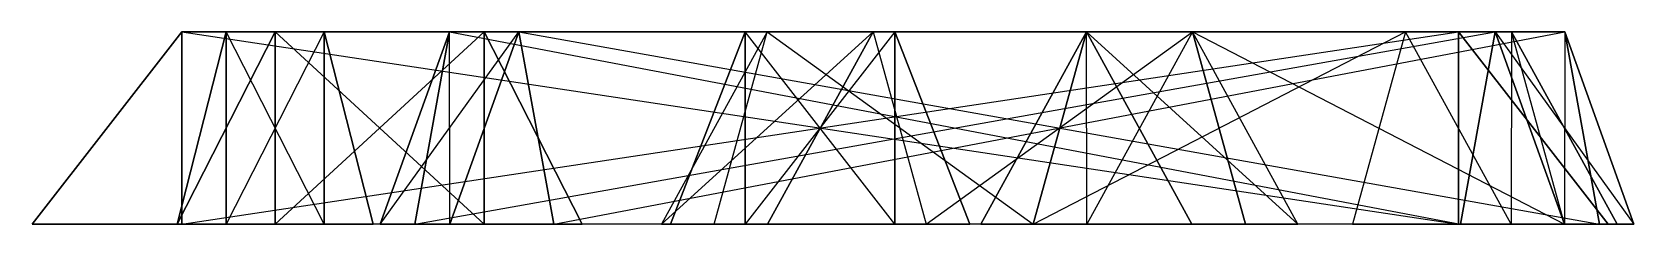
# Model space of a CAD drawing. Extents: x -3500 to 3500, y -22 to 22.
# Drawn here: x -1015.73 to -996.06, y 19.69 to 22.05 of the extents above; entities that cross this region are included whole.
import ezdxf

# ---------------------------------------------------------------- set-up
doc = ezdxf.new("R2010")
doc.units = 0
doc.layers.add('UB3D', color=1, linetype='CONTINUOUS')

msp = doc.modelspace()

# ---------------------------------------------------------------- linework, layer by layer
at = {"layer": 'UB3D', "color": 2}
for points in [[(-1015.730512, 19.685039, 1317.506575), (-1013.893268, 22.047244, 1317.506575), (-1013.893268, 19.685039, 1316.587953)], [(-1015.730512, 19.685039, 1319.343819), (-1013.893268, 19.685039, 1320.262441), (-1013.893268, 22.047244, 1319.343819)], [(-1015.730512, 19.685039, 1317.506575), (-1015.730512, 19.685039, 1319.343819), (-1013.893268, 22.047244, 1317.506575)], [(-1015.730512, 19.685039, 1319.343819), (-1013.893268, 22.047244, 1317.506575), (-1013.893268, 22.047244, 1319.343819)], [(-1013.348465, 19.685039, -1525.917638), (-1013.348465, 22.047244, -1527.121535), (-1013.950433, 19.685039, -1527.121535)], [(-1013.348465, 22.047244, -1527.121535), (-1013.950433, 19.685039, -1527.121535), (-1013.348465, 22.047244, -1552.920079)], [(-1013.950433, 19.685039, -1527.121535), (-1013.348465, 22.047244, -1552.920079), (-1013.950433, 19.685039, -1552.920079)], [(-1013.348465, 22.047244, -1552.920079), (-1013.950433, 19.685039, -1552.920079), (-1013.348465, 19.685039, -1554.123976)], [(-1013.950433, 19.685039, -1540.622756), (-1012.746535, 22.047244, -1540.622756), (-1012.746535, 19.685039, -1541.224724)], [(-1013.950433, 19.685039, -1539.418898), (-1012.746535, 19.685039, -1538.816929), (-1012.746535, 22.047244, -1539.418898)], [(-1013.950433, 19.685039, -1540.622756), (-1013.950433, 19.685039, -1539.418898), (-1012.746535, 22.047244, -1540.622756)], [(-1013.950433, 19.685039, -1539.418898), (-1012.746535, 22.047244, -1540.622756), (-1012.746535, 22.047244, -1539.418898)], [(-1013.893268, 22.047244, 1317.506575), (-1013.893268, 19.685039, 1316.587953), (-998.215236, 22.047244, 1317.506575)], [(-1013.893268, 19.685039, 1316.587953), (-998.215236, 22.047244, 1317.506575), (-998.215236, 19.685039, 1316.587953)], [(-1013.893268, 19.685039, 1320.262441), (-1013.893268, 22.047244, 1319.343819), (-998.215236, 19.685039, 1320.262441)], [(-1013.893268, 22.047244, 1319.343819), (-998.215236, 19.685039, 1320.262441), (-998.215236, 22.047244, 1319.343819)], [(-1013.893268, 22.047244, 1317.506575), (-1013.893268, 22.047244, 1319.343819), (-998.215236, 22.047244, 1317.506575)], [(-1013.893268, 22.047244, 1319.343819), (-998.215236, 22.047244, 1317.506575), (-998.215236, 22.047244, 1319.343819)], [(-1013.348465, 19.685039, -1525.917638), (-1012.144606, 19.685039, -1525.917638), (-1013.348465, 22.047244, -1527.121535)], [(-1012.144606, 19.685039, -1525.917638), (-1013.348465, 22.047244, -1527.121535), (-1012.144606, 22.047244, -1527.121535)], [(-1013.348465, 22.047244, -1527.121535), (-1012.144606, 22.047244, -1527.121535), (-1013.348465, 22.047244, -1552.920079)], [(-1012.144606, 22.047244, -1527.121535), (-1013.348465, 22.047244, -1552.920079), (-1012.144606, 22.047244, -1552.920079)], [(-1013.348465, 22.047244, -1552.920079), (-1012.144606, 22.047244, -1552.920079), (-1013.348465, 19.685039, -1554.123976)], [(-1012.144606, 22.047244, -1552.920079), (-1013.348465, 19.685039, -1554.123976), (-1012.144606, 19.685039, -1554.123976)], [(-1012.746535, 22.047244, -1540.622756), (-1012.746535, 19.685039, -1541.224724), (-1010.178425, 22.047244, -1540.622756)], [(-1012.746535, 19.685039, -1541.224724), (-1010.178425, 22.047244, -1540.622756), (-1010.178425, 19.685039, -1541.224724)], [(-1012.746535, 19.685039, -1538.816929), (-1012.746535, 22.047244, -1539.418898), (-1010.178425, 19.685039, -1538.816929)], [(-1012.746535, 22.047244, -1539.418898), (-1010.178425, 19.685039, -1538.816929), (-1010.178425, 22.047244, -1539.418898)], [(-1012.746535, 22.047244, -1540.622756), (-1012.746535, 22.047244, -1539.418898), (-1010.178425, 22.047244, -1540.622756)], [(-1012.746535, 22.047244, -1539.418898), (-1010.178425, 22.047244, -1540.622756), (-1010.178425, 22.047244, -1539.418898)], [(-1012.144606, 19.685039, -1525.917638), (-1011.542638, 19.685039, -1527.121535), (-1012.144606, 22.047244, -1527.121535)], [(-1011.542638, 19.685039, -1527.121535), (-1012.144606, 22.047244, -1527.121535), (-1011.542638, 19.685039, -1552.920079)], [(-1012.144606, 22.047244, -1527.121535), (-1011.542638, 19.685039, -1552.920079), (-1012.144606, 22.047244, -1552.920079)], [(-1011.542638, 19.685039, -1552.920079), (-1012.144606, 22.047244, -1552.920079), (-1012.144606, 19.685039, -1554.123976)], [(-1011.454331, 19.685039, -1539.592244), (-1010.605, 22.047244, -1540.445472), (-1011.031654, 19.685039, -1540.870157)], [(-1011.454331, 19.685039, -1539.592244), (-1010.601181, 19.685039, -1538.742953), (-1010.605, 22.047244, -1540.445472)], [(-1011.454331, 19.685039, -1540.449409), (-1011.031654, 19.685039, -1539.171496), (-1010.605, 22.047244, -1539.596181)], [(-1010.601181, 19.685039, -1541.298701), (-1011.454331, 19.685039, -1540.449409), (-1009.75185, 22.047244, -1540.445472)], [(-1011.454331, 19.685039, -1540.449409), (-1009.75185, 22.047244, -1540.445472), (-1010.605, 22.047244, -1539.596181)], [(-1010.605, 22.047244, -1540.445472), (-1011.031654, 19.685039, -1540.870157), (-997.764409, 22.047244, -1553.344724)], [(-1011.031654, 19.685039, -1540.870157), (-997.764409, 22.047244, -1553.344724), (-998.191063, 19.685039, -1553.769409)], [(-1011.031654, 19.685039, -1539.171496), (-1010.605, 22.047244, -1539.596181), (-998.191063, 19.685039, -1526.272205)], [(-1010.601181, 19.685039, -1538.742953), (-1010.605, 22.047244, -1540.445472), (-1009.75185, 22.047244, -1539.596181)], [(-1010.605, 22.047244, -1540.445472), (-1009.75185, 22.047244, -1539.596181), (-997.764409, 22.047244, -1553.344724)], [(-1010.605, 22.047244, -1539.596181), (-998.191063, 19.685039, -1526.272205), (-997.764409, 22.047244, -1526.69689)], [(-1009.75185, 22.047244, -1540.445472), (-1010.605, 22.047244, -1539.596181), (-996.91126, 22.047244, -1527.546181)], [(-1010.605, 22.047244, -1539.596181), (-996.91126, 22.047244, -1527.546181), (-997.764409, 22.047244, -1526.69689)], [(-1010.601181, 19.685039, -1538.742953), (-1009.325197, 19.685039, -1539.171496), (-1009.75185, 22.047244, -1539.596181)], [(-1010.601181, 19.685039, -1541.298701), (-1009.75185, 22.047244, -1540.445472), (-1009.325197, 19.685039, -1540.870157)], [(-1010.178425, 22.047244, -1540.622756), (-1010.178425, 19.685039, -1541.224724), (-1008.974528, 19.685039, -1540.622756)], [(-1010.178425, 19.685039, -1538.816929), (-1010.178425, 22.047244, -1539.418898), (-1008.974528, 19.685039, -1539.418898)], [(-1010.178425, 22.047244, -1540.622756), (-1010.178425, 22.047244, -1539.418898), (-1008.974528, 19.685039, -1540.622756)], [(-1010.178425, 22.047244, -1539.418898), (-1008.974528, 19.685039, -1540.622756), (-1008.974528, 19.685039, -1539.418898)], [(-1009.325197, 19.685039, -1539.171496), (-1009.75185, 22.047244, -1539.596181), (-996.484606, 19.685039, -1552.070748)], [(-1009.75185, 22.047244, -1539.596181), (-996.484606, 19.685039, -1552.070748), (-996.91126, 22.047244, -1552.495433)], [(-1009.75185, 22.047244, -1539.596181), (-997.764409, 22.047244, -1553.344724), (-996.91126, 22.047244, -1552.495433)], [(-1009.75185, 22.047244, -1540.445472), (-1009.325197, 19.685039, -1540.870157), (-996.91126, 22.047244, -1527.546181)], [(-1009.325197, 19.685039, -1540.870157), (-996.91126, 22.047244, -1527.546181), (-996.484606, 19.685039, -1527.970866)], [(-1008.001457, 19.685039, 1341.393307), (-1007.35626, 19.685039, 1343.343465), (-1006.705236, 22.047244, 1342.695315)], [(-1006.699488, 19.685039, 1340.097165), (-1008.001457, 19.685039, 1341.393307), (-1005.403268, 22.047244, 1341.399173)], [(-1008.001457, 19.685039, 1341.393307), (-1005.403268, 22.047244, 1341.399173), (-1006.705236, 22.047244, 1342.695315)], [(-1006.972874, 19.685039, 1292.703386), (-1006.972874, 22.047244, 1290.866142), (-1007.891496, 19.685039, 1290.866142)], [(-1006.972874, 22.047244, 1290.866142), (-1007.891496, 19.685039, 1290.866142), (-1006.972874, 22.047244, 1267.244094)], [(-1007.891496, 19.685039, 1290.866142), (-1006.972874, 22.047244, 1267.244094), (-1007.891496, 19.685039, 1267.244094)], [(-1006.972874, 22.047244, 1267.244094), (-1007.891496, 19.685039, 1267.244094), (-1006.972874, 19.685039, 1265.40685)], [(-1006.972874, 19.685039, 1261.207323), (-1006.972874, 22.047244, 1259.370079), (-1007.891496, 19.685039, 1259.370079)], [(-1006.972874, 22.047244, 1259.370079), (-1007.891496, 19.685039, 1259.370079), (-1006.972874, 22.047244, 1255.433071)], [(-1007.891496, 19.685039, 1259.370079), (-1006.972874, 22.047244, 1255.433071), (-1007.891496, 19.685039, 1255.433071)], [(-1006.972874, 22.047244, 1255.433071), (-1007.891496, 19.685039, 1255.433071), (-1006.972874, 19.685039, 1253.595827)], [(-1006.972874, 19.685039, 1343.884488), (-1006.972874, 22.047244, 1342.047244), (-1007.891496, 19.685039, 1342.047244)], [(-1006.972874, 22.047244, 1342.047244), (-1007.891496, 19.685039, 1342.047244), (-1006.972874, 22.047244, 1306.614173)], [(-1007.891496, 19.685039, 1342.047244), (-1006.972874, 22.047244, 1306.614173), (-1007.891496, 19.685039, 1306.614173)], [(-1006.972874, 22.047244, 1306.614173), (-1007.891496, 19.685039, 1306.614173), (-1006.972874, 19.685039, 1304.776929)], [(-1007.35626, 19.685039, 1343.343465), (-1006.705236, 22.047244, 1342.695315), (-1003.436772, 19.685039, 1347.280472)], [(-1006.972874, 19.685039, 1292.703386), (-1005.13563, 19.685039, 1292.703386), (-1006.972874, 22.047244, 1290.866142)], [(-1005.13563, 19.685039, 1292.703386), (-1006.972874, 22.047244, 1290.866142), (-1005.13563, 22.047244, 1290.866142)], [(-1006.972874, 22.047244, 1290.866142), (-1005.13563, 22.047244, 1290.866142), (-1006.972874, 22.047244, 1267.244094)], [(-1005.13563, 22.047244, 1290.866142), (-1006.972874, 22.047244, 1267.244094), (-1005.13563, 22.047244, 1267.244094)], [(-1006.972874, 22.047244, 1267.244094), (-1005.13563, 22.047244, 1267.244094), (-1006.972874, 19.685039, 1265.40685)], [(-1005.13563, 22.047244, 1267.244094), (-1006.972874, 19.685039, 1265.40685), (-1005.13563, 19.685039, 1265.40685)], [(-1006.972874, 19.685039, 1261.207323), (-1005.13563, 19.685039, 1261.207323), (-1006.972874, 22.047244, 1259.370079)], [(-1005.13563, 19.685039, 1261.207323), (-1006.972874, 22.047244, 1259.370079), (-1005.13563, 22.047244, 1259.370079)], [(-1006.972874, 22.047244, 1259.370079), (-1005.13563, 22.047244, 1259.370079), (-1006.972874, 22.047244, 1255.433071)], [(-1005.13563, 22.047244, 1259.370079), (-1006.972874, 22.047244, 1255.433071), (-1005.13563, 22.047244, 1255.433071)], [(-1006.972874, 22.047244, 1255.433071), (-1005.13563, 22.047244, 1255.433071), (-1006.972874, 19.685039, 1253.595827)], [(-1005.13563, 22.047244, 1255.433071), (-1006.972874, 19.685039, 1253.595827), (-1005.13563, 19.685039, 1253.595827)], [(-1006.972874, 19.685039, 1343.884488), (-1005.13563, 19.685039, 1343.884488), (-1006.972874, 22.047244, 1342.047244)], [(-1005.13563, 19.685039, 1343.884488), (-1006.972874, 22.047244, 1342.047244), (-1005.13563, 22.047244, 1342.047244)], [(-1006.972874, 22.047244, 1342.047244), (-1005.13563, 22.047244, 1342.047244), (-1006.972874, 22.047244, 1306.614173)], [(-1005.13563, 22.047244, 1342.047244), (-1006.972874, 22.047244, 1306.614173), (-1005.13563, 22.047244, 1306.614173)], [(-1006.972874, 22.047244, 1306.614173), (-1005.13563, 22.047244, 1306.614173), (-1006.972874, 19.685039, 1304.776929)], [(-1005.13563, 22.047244, 1306.614173), (-1006.972874, 19.685039, 1304.776929), (-1005.13563, 19.685039, 1304.776929)], [(-1006.705236, 22.047244, 1342.695315), (-1003.436772, 19.685039, 1347.280472), (-1002.785748, 22.047244, 1346.632323)], [(-1005.403268, 22.047244, 1341.399173), (-1006.705236, 22.047244, 1342.695315), (-1001.48378, 22.047244, 1345.336181)], [(-1006.705236, 22.047244, 1342.695315), (-1001.48378, 22.047244, 1345.336181), (-1002.785748, 22.047244, 1346.632323)], [(-1006.699488, 19.685039, 1340.097165), (-1005.403268, 22.047244, 1341.399173), (-1004.752244, 19.685039, 1340.751024)], [(-1005.403268, 22.047244, 1341.399173), (-1004.752244, 19.685039, 1340.751024), (-1001.48378, 22.047244, 1345.336181)], [(-1005.13563, 19.685039, 1292.703386), (-1004.217008, 19.685039, 1290.866142), (-1005.13563, 22.047244, 1290.866142)], [(-1004.217008, 19.685039, 1290.866142), (-1005.13563, 22.047244, 1290.866142), (-1004.217008, 19.685039, 1267.244094)], [(-1005.13563, 22.047244, 1290.866142), (-1004.217008, 19.685039, 1267.244094), (-1005.13563, 22.047244, 1267.244094)], [(-1004.217008, 19.685039, 1267.244094), (-1005.13563, 22.047244, 1267.244094), (-1005.13563, 19.685039, 1265.40685)], [(-1005.13563, 19.685039, 1261.207323), (-1004.217008, 19.685039, 1259.370079), (-1005.13563, 22.047244, 1259.370079)], [(-1004.217008, 19.685039, 1259.370079), (-1005.13563, 22.047244, 1259.370079), (-1004.217008, 19.685039, 1255.433071)], [(-1005.13563, 22.047244, 1259.370079), (-1004.217008, 19.685039, 1255.433071), (-1005.13563, 22.047244, 1255.433071)], [(-1004.217008, 19.685039, 1255.433071), (-1005.13563, 22.047244, 1255.433071), (-1005.13563, 19.685039, 1253.595827)], [(-1005.13563, 19.685039, 1343.884488), (-1004.217008, 19.685039, 1342.047244), (-1005.13563, 22.047244, 1342.047244)], [(-1004.217008, 19.685039, 1342.047244), (-1005.13563, 22.047244, 1342.047244), (-1004.217008, 19.685039, 1306.614173)], [(-1005.13563, 22.047244, 1342.047244), (-1004.217008, 19.685039, 1306.614173), (-1005.13563, 22.047244, 1306.614173)], [(-1004.217008, 19.685039, 1306.614173), (-1005.13563, 22.047244, 1306.614173), (-1005.13563, 19.685039, 1304.776929)], [(-1004.752244, 19.685039, 1340.751024), (-1001.48378, 22.047244, 1345.336181), (-1000.832756, 19.685039, 1344.688031)], [(-1004.081969, 19.685039, 1346.63815), (-1002.785748, 22.047244, 1345.336142), (-1003.436772, 19.685039, 1344.688031)], [(-1004.081969, 19.685039, 1346.63815), (-1002.78, 19.685039, 1347.93437), (-1002.785748, 22.047244, 1345.336142)], [(-1002.785748, 22.047244, 1345.336142), (-1003.436772, 19.685039, 1344.688031), (-998.86622, 22.047244, 1341.399134)], [(-1003.436772, 19.685039, 1344.688031), (-998.86622, 22.047244, 1341.399134), (-999.517244, 19.685039, 1340.751024)], [(-1003.436772, 19.685039, 1347.280472), (-1002.785748, 22.047244, 1346.632323), (-1001.489528, 19.685039, 1347.934331)], [(-1002.78, 19.685039, 1347.93437), (-1002.785748, 22.047244, 1345.336142), (-1001.48378, 22.047244, 1346.632362)], [(-1002.785748, 22.047244, 1345.336142), (-1001.48378, 22.047244, 1346.632362), (-998.86622, 22.047244, 1341.399134)], [(-1001.48378, 22.047244, 1345.336181), (-1002.785748, 22.047244, 1346.632323), (-1000.187559, 19.685039, 1346.638189)], [(-1002.785748, 22.047244, 1346.632323), (-1000.187559, 19.685039, 1346.638189), (-1001.489528, 19.685039, 1347.934331)], [(-1002.78, 19.685039, 1347.93437), (-1000.832756, 19.685039, 1347.280472), (-1001.48378, 22.047244, 1346.632362)], [(-1000.832756, 19.685039, 1347.280472), (-1001.48378, 22.047244, 1346.632362), (-996.913228, 19.685039, 1343.343465)], [(-1001.48378, 22.047244, 1346.632362), (-996.913228, 19.685039, 1343.343465), (-997.564252, 22.047244, 1342.695354)], [(-1001.48378, 22.047244, 1346.632362), (-998.86622, 22.047244, 1341.399134), (-997.564252, 22.047244, 1342.695354)], [(-1001.48378, 22.047244, 1345.336181), (-1000.832756, 19.685039, 1344.688031), (-1000.187559, 19.685039, 1346.638189)], [(-998.86622, 22.047244, 1341.399134), (-999.517244, 19.685039, 1340.751024), (-997.57, 19.685039, 1340.097126)], [(-998.86622, 22.047244, 1341.399134), (-997.564252, 22.047244, 1342.695354), (-997.57, 19.685039, 1340.097126)], [(-998.215236, 22.047244, 1317.506575), (-998.215236, 19.685039, 1316.587953), (-996.377992, 19.685039, 1317.506575)], [(-998.215236, 19.685039, 1320.262441), (-998.215236, 22.047244, 1319.343819), (-996.377992, 19.685039, 1319.343819)], [(-998.215236, 22.047244, 1317.506575), (-998.215236, 22.047244, 1319.343819), (-996.377992, 19.685039, 1317.506575)], [(-998.215236, 22.047244, 1319.343819), (-996.377992, 19.685039, 1317.506575), (-996.377992, 19.685039, 1319.343819)], [(-997.764409, 22.047244, -1553.344724), (-998.191063, 19.685039, -1553.769409), (-996.915079, 19.685039, -1554.197953)], [(-998.191063, 19.685039, -1526.272205), (-997.764409, 22.047244, -1526.69689), (-996.915079, 19.685039, -1525.843661)], [(-997.764409, 22.047244, -1553.344724), (-996.91126, 22.047244, -1552.495433), (-996.915079, 19.685039, -1554.197953)], [(-996.91126, 22.047244, -1527.546181), (-997.764409, 22.047244, -1526.69689), (-996.061929, 19.685039, -1526.692953)], [(-997.764409, 22.047244, -1526.69689), (-996.061929, 19.685039, -1526.692953), (-996.915079, 19.685039, -1525.843661)], [(-997.564252, 22.047244, 1342.695354), (-997.57, 19.685039, 1340.097126), (-996.268031, 19.685039, 1341.393346)], [(-996.913228, 19.685039, 1343.343465), (-997.564252, 22.047244, 1342.695354), (-996.268031, 19.685039, 1341.393346)], [(-996.91126, 22.047244, -1552.495433), (-996.915079, 19.685039, -1554.197953), (-996.061929, 19.685039, -1553.348661)], [(-996.484606, 19.685039, -1552.070748), (-996.91126, 22.047244, -1552.495433), (-996.061929, 19.685039, -1553.348661)], [(-996.91126, 22.047244, -1527.546181), (-996.484606, 19.685039, -1527.970866), (-996.061929, 19.685039, -1526.692953)]]:
    msp.add_3dface(points, dxfattribs=at)

doc.saveas('drawing.dxf')
